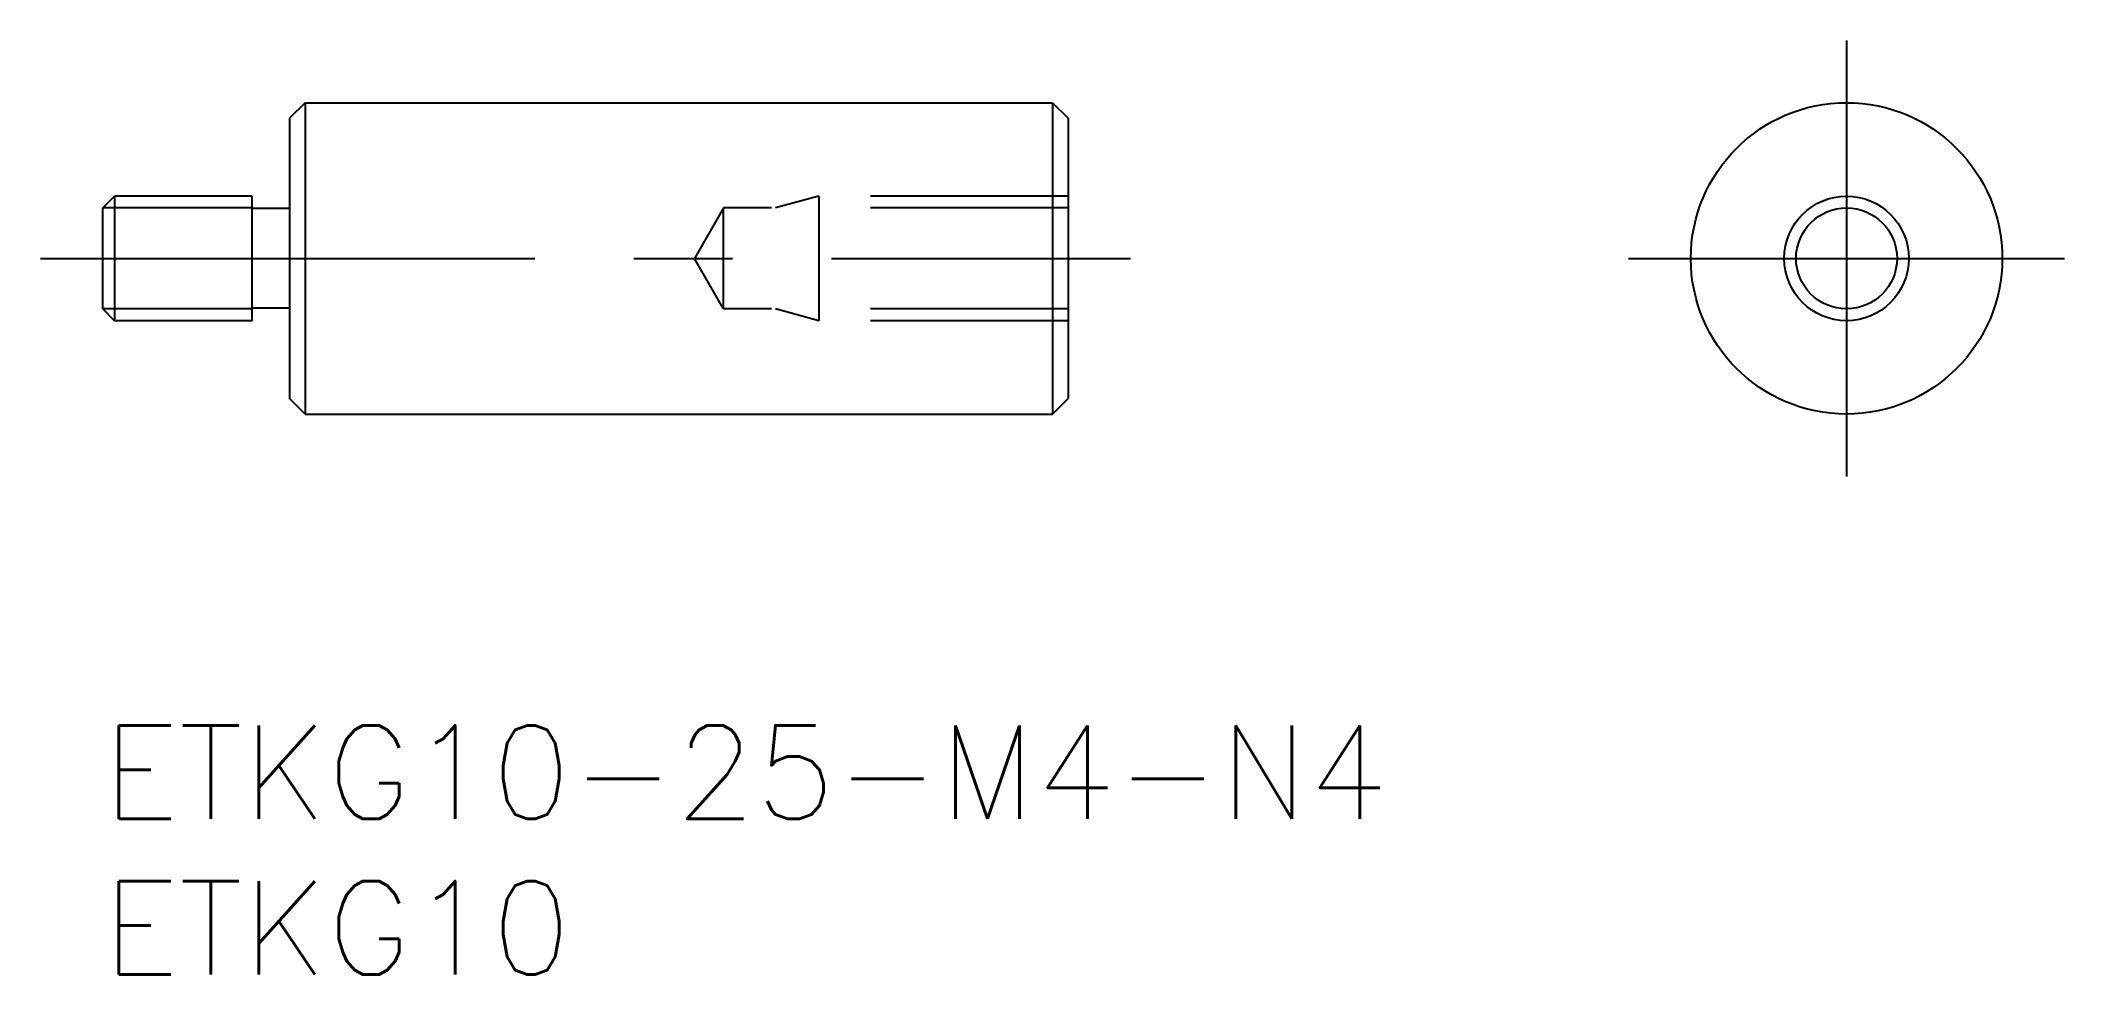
# Model space of a CAD drawing. Extents: x -2 to 63, y -8 to 22.
import ezdxf

# ---------------------------------------------------------------- set-up
doc = ezdxf.new("R2010")
doc.units = 0
doc.header["$LTSCALE"] = 0.5
doc.linetypes.add('CENTER', pattern=[50.8, 31.75, -6.35, 6.35, -6.35])
doc.linetypes.add('DASHED', pattern=[19.05, 12.7, -6.35])
for name, color, linetype in [('MSM_CENTER', 1, 'CENTER'), ('MSM_CONTINUOUS', 7, 'CONTINUOUS'), ('MSM_DASHED', 4, 'DASHED'), ('MSM_NARROW', 5, 'CONTINUOUS'), ('MSM_PART_NUMBER', 7, 'CONTINUOUS')]:
    doc.layers.add(name, color=color, linetype=linetype)
doc.styles.get("Standard").update_dxf_attribs({"font": 'txt.shx', "height": 3, "bigfont": 'bigfont.shx'})

# ---------------------------------------------------------------- blocks, each defined once
blk = doc.blocks.new('*U4')
at = {"layer": 'MSM_PART_NUMBER'}
blk.add_text('ETKG10-25-M4-N4', height=3, dxfattribs=at).set_placement((0, -3))
blk = doc.blocks.new('*U5')
at = {"layer": 'MSM_PART_NUMBER'}
blk.add_text('ETKG10', height=3, dxfattribs=at).set_placement((0, -8))

msp = doc.modelspace()

# ---------------------------------------------------------------- linework, layer by layer
at = {"layer": 'MSM_CENTER'}
for p, q in [((56, 22), (56, 8)), ((-2, 15), (33, 15)), ((49, 15), (63, 15))]:
    msp.add_line(p, q, dxfattribs=at)
at = {"layer": 'MSM_CONTINUOUS'}
for p, q in [((6.5, 20), (6, 19.5)), ((6.5, 20), (30.5, 20)), ((6.5, 20), (6.5, 10)), ((30.5, 20), (30.5, 10)), ((30.5, 20), (31, 19.5)), ((6, 19.5), (6, 10.5)), ((31, 19.5), (31, 10.5)), ((0, 16.621), (0.379, 17)), ((4.8, 17), (0.379, 17)), ((0.379, 17), (0.379, 13)), ((4.8, 13), (4.8, 17)), ((0, 13.379), (0, 16.621)), ((6, 16.6), (4.8, 16.6)), ((0.379, 13), (0, 13.379)), ((6, 13.4), (4.8, 13.4)), ((4.8, 13), (0.379, 13)), ((6.5, 10), (6, 10.5)), ((30.5, 10), (31, 10.5)), ((6.5, 10), (30.5, 10))]:
    msp.add_line(p, q, dxfattribs=at)
for radius in [5, 1.621]:
    msp.add_circle((56, 15), radius, dxfattribs=at)
at = {"layer": 'MSM_DASHED'}
for p, q in [((23, 17), (21.6, 16.621)), ((31, 17), (23, 17)), ((23, 17), (23, 13)), ((19.936, 16.621), (19, 15)), ((31, 16.621), (19.936, 16.621)), ((19.936, 13.379), (19.936, 16.621)), ((19.936, 13.379), (19, 15)), ((31, 13.379), (19.936, 13.379)), ((23, 13), (21.6, 13.379)), ((31, 13), (23, 13))]:
    msp.add_line(p, q, dxfattribs=at)
at = {"layer": 'MSM_NARROW'}
for p, q in [((4.8, 16.621), (0, 16.621)), ((4.8, 13.379), (0, 13.379))]:
    msp.add_line(p, q, dxfattribs=at)
msp.add_circle((56, 15), 2, dxfattribs=at)

# ---------------------------------------------------------------- block references
at = {"layer": 'MSM_CONTINUOUS'}
for name in ['*U4', '*U5']:
    msp.add_blockref(name, (0, 0), dxfattribs=at)

doc.saveas('drawing.dxf')
